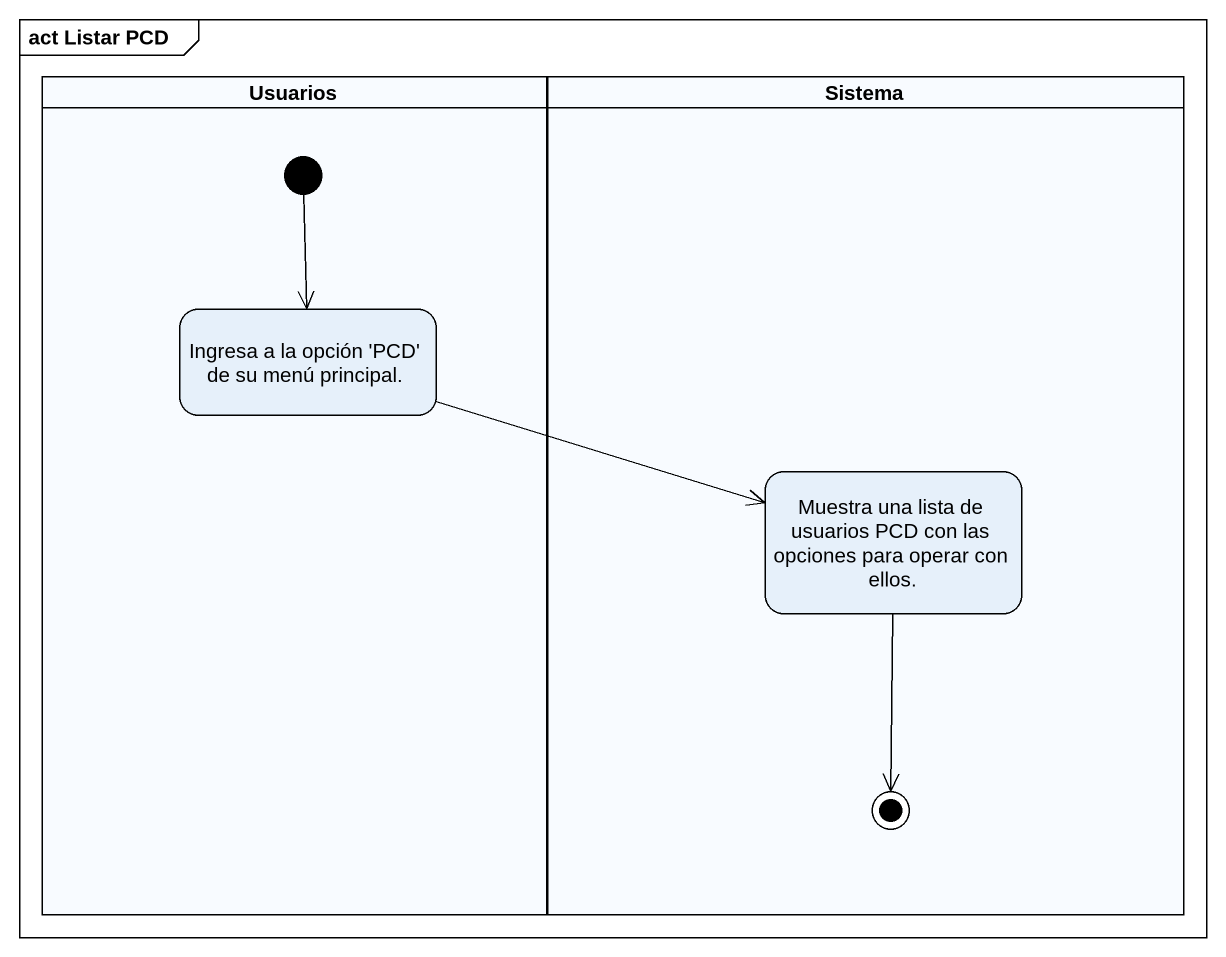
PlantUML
@startuml
mainframe act Listar PCD
hide empty description
state Usuarios <<partition>> {
  state "Ingresa a la opción 'PCD' de su menú principal." as Ingresa_a_la_opción_PCD_de
  [*] --> Ingresa_a_la_opción_PCD_de
}
state Sistema <<partition>> {
  state "Muestra una lista de usuarios PCD con las opciones para operar con ellos." as Muestra_una_lista_de
  Muestra_una_lista_de --> [*]
}
Ingresa_a_la_opción_PCD_de -right-> Muestra_una_lista_de
@enduml
